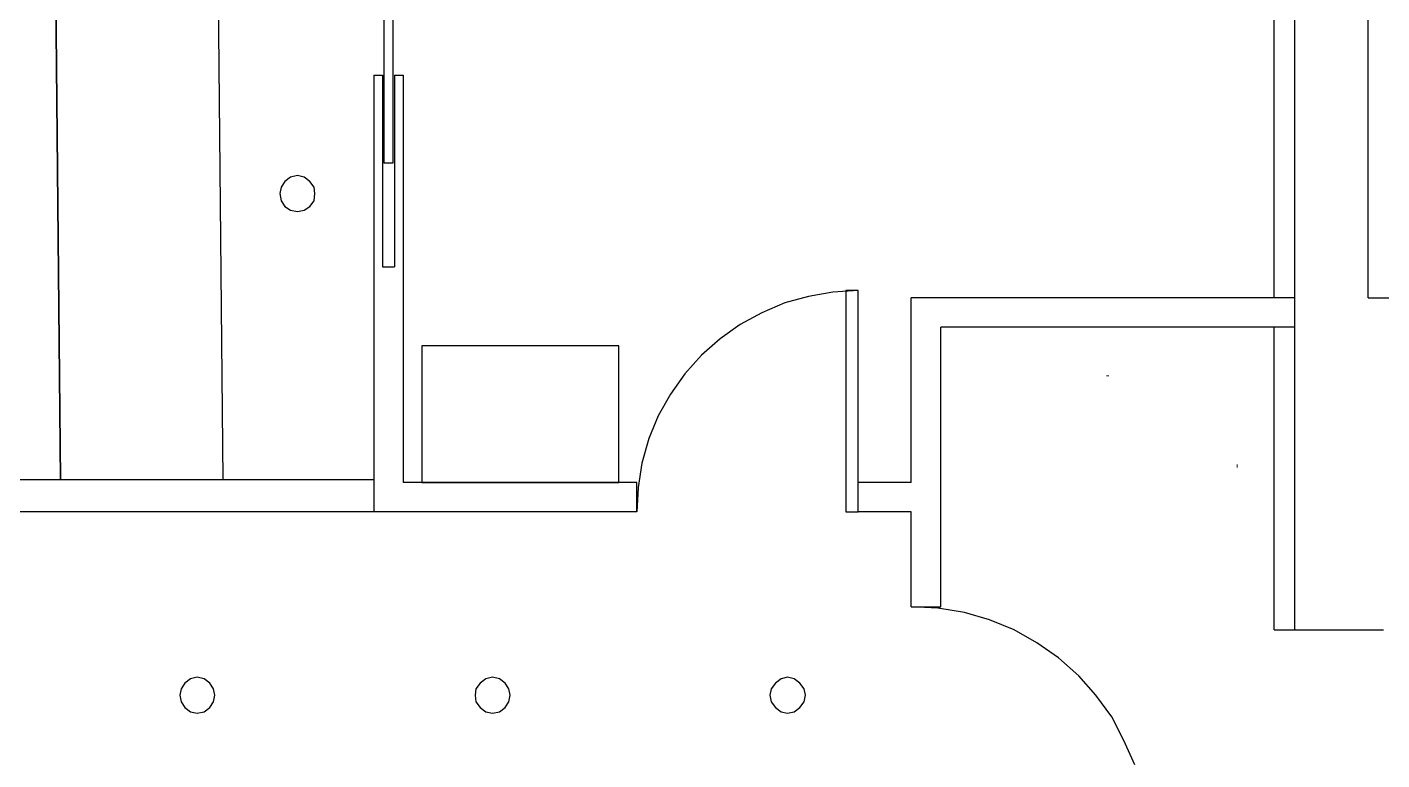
# Model space of a CAD drawing. Header units: millimetres. Extents: x 0 to 11839, y 0 to 13604.
# Drawn here: x 4977 to 8968, y 9097 to 11256 of the extents above; entities that cross this region are included whole.
import ezdxf

# ---------------------------------------------------------------- set-up
doc = ezdxf.new("R2010")
doc.units = ezdxf.units.MM
doc.layers.add('PDF_FILLS_OUTLINE', color=8, linetype='Continuous')
doc.layers.add('PDF_STROKES', color=7, linetype='Continuous')

msp = doc.modelspace()

# ---------------------------------------------------------------- linework, layer by layer
at = {"layer": 'PDF_FILLS_OUTLINE'}
for p, q in [((8157.6, 10229.9), (8157.6, 10229.9)), ((8157.6, 10229.9), (8157.6, 10227.7)), ((8157.6, 10227.7), (8157.6, 10227.7)), ((8159.7, 10229.9), (8159.7, 10229.9)), ((8159.7, 10229.9), (8159.7, 10227.7)), ((8159.7, 10229.9), (8159.7, 10229.9)), ((8159.7, 10229.9), (8159.7, 10227.7)), ((8159.7, 10227.7), (8159.7, 10229.9)), ((8159.7, 10229.9), (8159.7, 10229.9)), ((8159.7, 10229.9), (8159.7, 10227.7)), ((8159.7, 10227.7), (8159.7, 10229.9)), ((8159.7, 10227.7), (8159.7, 10227.7)), ((8159.7, 10227.7), (8159.7, 10227.7)), ((8159.7, 10227.7), (8159.7, 10227.7)), ((8159.7, 10227.7), (8159.7, 10227.7)), ((8161.9, 10229.9), (8161.9, 10229.9)), ((8161.9, 10229.9), (8161.9, 10227.7)), ((8161.9, 10227.7), (8161.9, 10229.9)), ((8161.9, 10229.9), (8161.9, 10229.9)), ((8161.9, 10229.9), (8161.9, 10227.7)), ((8161.9, 10227.7), (8161.9, 10229.9)), ((8161.9, 10229.9), (8161.9, 10229.9)), ((8161.9, 10229.9), (8161.9, 10227.7)), ((8161.9, 10227.7), (8161.9, 10229.9)), ((8161.9, 10229.9), (8161.9, 10229.9)), ((8161.9, 10229.9), (8161.9, 10227.7)), ((8161.9, 10227.7), (8161.9, 10229.9)), ((8161.9, 10227.7), (8161.9, 10227.7)), ((8540.7, 9965.3), (8540.7, 9965.3)), ((8542.9, 9965.3), (8540.7, 9965.3)), ((8540.7, 9963.2), (8540.7, 9963.2)), ((8542.9, 9963.2), (8540.7, 9963.2)), ((8540.7, 9963.2), (8542.9, 9963.2)), ((8542.9, 9963.2), (8540.7, 9963.2)), ((8540.7, 9963.2), (8542.9, 9963.2)), ((8542.9, 9963.2), (8540.7, 9963.2)), ((8542.9, 9963.2), (8540.7, 9963.2)), ((8540.7, 9961), (8540.7, 9961)), ((8542.9, 9961), (8540.7, 9961)), ((8542.9, 9961), (8540.7, 9961)), ((8540.7, 9961), (8540.7, 9961)), ((8540.7, 9961), (8540.7, 9961)), ((8542.9, 9961), (8540.7, 9961)), ((8540.7, 9961), (8542.9, 9961)), ((8542.9, 9961), (8540.7, 9961)), ((8540.7, 9961), (8542.9, 9961)), ((8542.9, 9965.3), (8542.9, 9965.3)), ((8542.9, 9963.2), (8542.9, 9963.2)), ((8542.9, 9963.2), (8542.9, 9963.2)), ((8542.9, 9963.2), (8542.9, 9963.2)), ((8542.9, 9961), (8542.9, 9961)), ((8542.9, 9961), (8542.9, 9961)), ((8542.9, 9961), (8542.9, 9961))]:
    msp.add_line(p, q, dxfattribs=at)
at = {"layer": 'PDF_STROKES'}
for p, q in [((5041.9, 13351.9), (5075.8, 9922.9)), ((5075.8, 9922.9), (5044, 13292.7)), ((5520.3, 13292.7), (5554.1, 9922.9)), ((8650.8, 10458.4), (8650.8, 11584.5)), ((8712.2, 9480.5), (8712.2, 11584.5)), ((8928.1, 10458.4), (8928.1, 11584.5)), ((6028.3, 11379.2), (6028.3, 10856.4)), ((6055.8, 10856.4), (6055.8, 11379.2)), ((5998.6, 11114.6), (5998.6, 9827.7)), ((5998.6, 11114.6), (6024, 11114.6)), ((6024, 11114.6), (6024, 10549.5)), ((6060, 11114.6), (6060, 10549.5)), ((6060, 11114.6), (6085.4, 11114.6)), ((6085.4, 11114.6), (6085.4, 9914.5)), ((6028.3, 10856.4), (6055.8, 10856.4)), ((5774.3, 10818.3), (5753.1, 10814.1)), ((5793.3, 10814.1), (5774.3, 10818.3)), ((5725.6, 10784.4), (5721.4, 10765.4)), ((5736.2, 10801.3), (5725.6, 10784.4)), ((5753.1, 10814.1), (5736.2, 10801.3)), ((5810.2, 10801.3), (5793.3, 10814.1)), ((5822.9, 10784.4), (5810.2, 10801.3)), ((5825.1, 10765.4), (5822.9, 10784.4)), ((5721.4, 10765.4), (5725.6, 10744.2)), ((5725.6, 10744.2), (5736.2, 10727.3)), ((5810.2, 10727.3), (5822.9, 10744.2)), ((5822.9, 10744.2), (5825.1, 10765.4)), ((5736.2, 10727.3), (5753.1, 10716.7)), ((5753.1, 10716.7), (5774.3, 10712.5)), ((5774.3, 10712.5), (5793.3, 10716.7)), ((5793.3, 10716.7), (5810.2, 10727.3)), ((6024, 10549.5), (6060, 10549.5)), ((7279.2, 10462.7), (7209.4, 10443.6)), ((7351.2, 10475.4), (7279.2, 10462.7)), ((7425.3, 10479.6), (7351.2, 10475.4)), ((7389.3, 10479.6), (7389.3, 9827.7)), ((7425.3, 10479.6), (7389.3, 10479.6)), ((7425.3, 9827.7), (7425.3, 10479.6)), ((7581.9, 9914.5), (7581.9, 10458.4)), ((8712.2, 10458.4), (7581.9, 10458.4)), ((8928.1, 10458.4), (11364.4, 10458.4)), ((7209.4, 10443.6), (7141.6, 10414)), ((7078.1, 10380.1), (7018.9, 10337.8)), ((7141.6, 10414), (7078.1, 10380.1)), ((7018.9, 10337.8), (6963.8, 10289.1)), ((7668.7, 9548.3), (7668.7, 10371.7)), ((8712.2, 10371.7), (7668.7, 10371.7)), ((8650.8, 9480.5), (8650.8, 10371.7)), ((6963.8, 10289.1), (6915.1, 10234.1)), ((6915.1, 10234.1), (6872.8, 10174.8)), ((6872.8, 10174.8), (6836.8, 10111.3)), ((6836.8, 10111.3), (6809.3, 10043.6)), ((6809.3, 10043.6), (6788.1, 9971.6)), ((6788.1, 9971.6), (6777.6, 9899.6)), ((3970.9, 9922.9), (5998.6, 9922.9)), ((5075.8, 9922.9), (5554.1, 9922.9)), ((6773.3, 9914.5), (6085.4, 9914.5)), ((6773.3, 9827.7), (6773.3, 9914.5)), ((6777.6, 9899.6), (6773.3, 9827.7)), ((7581.9, 9914.5), (7425.3, 9914.5)), ((7425.3, 9827.7), (7425.3, 9914.5)), ((6773.3, 9827.7), (3970.9, 9827.7)), ((7389.3, 9827.7), (7425.3, 9827.7)), ((7581.9, 9827.7), (7425.3, 9827.7)), ((7581.9, 9548.3), (7581.9, 9827.7)), ((7581.9, 9548.3), (7668.7, 9548.3)), ((7660.2, 9544.1), (7581.9, 9548.3)), ((7738.5, 9531.3), (7660.2, 9544.1)), ((7812.6, 9510.2), (7738.5, 9531.3)), ((7884.6, 9480.5), (7812.6, 9510.2)), ((7952.3, 9442.5), (7884.6, 9480.5)), ((8650.8, 9480.5), (8972.6, 9480.5)), ((8015.8, 9398), (7952.3, 9442.5)), ((8075.1, 9345.1), (8015.8, 9398)), ((5477.9, 9340.8), (5458.9, 9336.6)), ((5499.1, 9336.6), (5477.9, 9340.8)), ((6347.9, 9340.8), (6328.8, 9336.6)), ((6369.1, 9336.6), (6347.9, 9340.8)), ((7217.8, 9340.8), (7198.8, 9336.6)), ((7236.9, 9336.6), (7217.8, 9340.8)), ((8125.9, 9287.9), (8075.1, 9345.1)), ((5431.4, 9307), (5427.1, 9287.9)), ((5442, 9323.9), (5431.4, 9307)), ((5458.9, 9336.6), (5442, 9323.9)), ((5516, 9323.9), (5499.1, 9336.6)), ((5526.6, 9307), (5516, 9323.9)), ((5530.8, 9287.9), (5526.6, 9307)), ((6299.2, 9307), (6297.1, 9287.9)), ((6311.9, 9323.9), (6299.2, 9307)), ((6328.8, 9336.6), (6311.9, 9323.9)), ((6386, 9323.9), (6369.1, 9336.6)), ((6396.6, 9307), (6386, 9323.9)), ((6400.8, 9287.9), (6396.6, 9307)), ((7169.1, 9307), (7164.9, 9287.9)), ((7181.8, 9323.9), (7169.1, 9307)), ((7198.8, 9336.6), (7181.8, 9323.9)), ((7253.8, 9323.9), (7236.9, 9336.6)), ((7266.5, 9307), (7253.8, 9323.9)), ((7270.7, 9287.9), (7266.5, 9307)), ((5427.1, 9287.9), (5431.4, 9268.9)), ((5431.4, 9268.9), (5442, 9252)), ((5516, 9252), (5526.6, 9268.9)), ((5526.6, 9268.9), (5530.8, 9287.9)), ((6297.1, 9287.9), (6299.2, 9268.9)), ((6299.2, 9268.9), (6311.9, 9252)), ((6386, 9252), (6396.6, 9268.9)), ((6396.6, 9268.9), (6400.8, 9287.9)), ((7164.9, 9287.9), (7169.1, 9268.9)), ((7169.1, 9268.9), (7181.8, 9252)), ((7253.8, 9252), (7266.5, 9268.9)), ((7266.5, 9268.9), (7270.7, 9287.9)), ((8172.4, 9224.4), (8125.9, 9287.9)), ((5442, 9252), (5458.9, 9239.2)), ((5458.9, 9239.2), (5477.9, 9235)), ((5477.9, 9235), (5499.1, 9239.2)), ((5499.1, 9239.2), (5516, 9252)), ((6311.9, 9252), (6328.8, 9239.2)), ((6328.8, 9239.2), (6347.9, 9235)), ((6347.9, 9235), (6369.1, 9239.2)), ((6369.1, 9239.2), (6386, 9252)), ((7181.8, 9252), (7198.8, 9239.2)), ((7198.8, 9239.2), (7217.8, 9235)), ((7217.8, 9235), (7236.9, 9239.2)), ((7236.9, 9239.2), (7253.8, 9252)), ((8208.4, 9154.6), (8172.4, 9224.4)), ((8240.2, 9082.6), (8208.4, 9154.6))]:
    msp.add_line(p, q, dxfattribs=at)
msp.add_lwpolyline([(6140.4, 9914.5), (6720.4, 9914.5), (6720.4, 10316.6), (6140.4, 10316.6)], close=True, dxfattribs=at)

doc.saveas('drawing.dxf')
